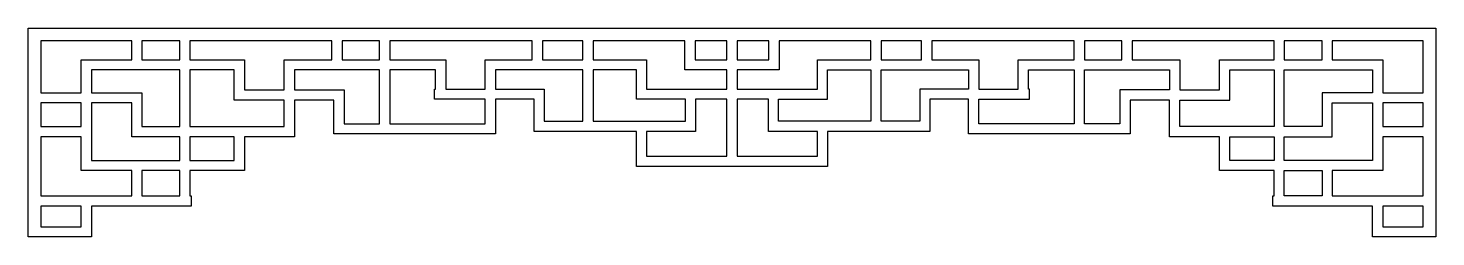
# Model space of a CAD drawing. Header units: centimetres. Extents: x -14 to -1.5, y -7 to -5.1.
import ezdxf

# ---------------------------------------------------------------- set-up
doc = ezdxf.new("R2010")
doc.units = ezdxf.units.CM
doc.header["$MEASUREMENT"] = 0
doc.layers.add('layer 1', color=7, linetype='Continuous')

msp = doc.modelspace()

# ---------------------------------------------------------------- linework, layer by layer
at = {"layer": 'layer 1', "color": 250, "lineweight": 30}
for points, knots in [([(-7.72783, -5.0947), (-7.72783, -5.0947), (-7.81859, -5.0947), (-7.81859, -5.0947), (-7.81859, -5.0947), (-7.81859, -5.0947), (-9.01152, -5.0947), (-9.01152, -5.0947), (-9.01152, -5.0947), (-9.01152, -5.0947), (-9.10228, -5.0947), (-9.10228, -5.0947), (-9.10228, -5.0947), (-9.10228, -5.0947), (-10.82425, -5.0947), (-10.82425, -5.0947), (-10.82425, -5.0947), (-10.82425, -5.0947), (-10.91501, -5.0947), (-10.91501, -5.0947), (-10.91501, -5.0947), (-10.91501, -5.0947), (-12.60432, -5.0947), (-12.60432, -5.0947), (-12.60432, -5.0947), (-12.60432, -5.0947), (-12.69508, -5.0947), (-12.69508, -5.0947), (-12.69508, -5.0947), (-12.69508, -5.0947), (-13.93344, -5.0947), (-13.93344, -5.0947), (-13.93344, -5.0947), (-13.93344, -5.0947), (-14.04689, -5.0947), (-14.04689, -5.0947), (-14.04689, -5.0947), (-14.04689, -5.0947), (-14.04689, -5.20815), (-14.04689, -5.20815), (-14.04689, -5.20815), (-14.04689, -5.20815), (-14.04689, -6.86449), (-14.04689, -6.86449), (-14.04689, -6.86449), (-14.04689, -6.86449), (-14.04689, -6.95525), (-14.04689, -6.95525), (-14.04689, -6.95525), (-14.04689, -6.95525), (-13.93344, -6.95525), (-13.93344, -6.95525), (-13.93344, -6.95525), (-13.93344, -6.95525), (-13.57325, -6.95525), (-13.57325, -6.95525), (-13.57325, -6.95525), (-13.57325, -6.95525), (-13.54562, -6.95525), (-13.54562, -6.95525), (-13.54562, -6.95525), (-13.54562, -6.95525), (-13.48249, -6.95525), (-13.48249, -6.95525), (-13.48249, -6.95525), (-13.48249, -6.95525), (-13.48249, -6.68024), (-13.48249, -6.68024), (-13.48249, -6.68024), (-13.48249, -6.68024), (-12.59297, -6.68024), (-12.59297, -6.68024), (-12.59297, -6.68024), (-12.59297, -6.68024), (-12.59297, -6.58948), (-12.59297, -6.58948), (-12.59297, -6.58948), (-12.59297, -6.58948), (-12.60432, -6.58948), (-12.60432, -6.58948), (-12.60432, -6.58948), (-12.60432, -6.58948), (-12.60432, -6.36499), (-12.60432, -6.36499), (-12.60432, -6.36499), (-12.60432, -6.36499), (-12.21027, -6.36499), (-12.21027, -6.36499), (-12.21027, -6.36499), (-12.21027, -6.36499), (-12.11951, -6.36499), (-12.11951, -6.36499), (-12.11951, -6.36499), (-12.11951, -6.36499), (-12.11951, -6.27423), (-12.11951, -6.27423), (-12.11951, -6.27423), (-12.11951, -6.27423), (-12.11951, -6.06315), (-12.11951, -6.06315), (-12.11951, -6.06315), (-12.11951, -6.06315), (-11.67288, -6.06315), (-11.67288, -6.06315), (-11.67288, -6.06315), (-11.67288, -6.06315), (-11.67288, -6.03372), (-11.67288, -6.03372), (-11.67288, -6.03372), (-11.67288, -6.03372), (-11.67288, -5.97239), (-11.67288, -5.97239), (-11.67288, -5.97239), (-11.67288, -5.97239), (-11.67288, -5.73578), (-11.67288, -5.73578), (-11.67288, -5.73578), (-11.67288, -5.73578), (-11.3211, -5.73578), (-11.3211, -5.73578), (-11.3211, -5.73578), (-11.3211, -5.73578), (-11.3211, -5.94709), (-11.3211, -5.94709), (-11.3211, -5.94709), (-11.3211, -5.94709), (-11.3211, -6.02133), (-11.3211, -6.02133), (-11.3211, -6.02133), (-11.3211, -6.02133), (-11.3211, -6.03785), (-11.3211, -6.03785), (-11.3211, -6.03785), (-11.3211, -6.03785), (-10.91501, -6.03785), (-10.91501, -6.03785), (-10.91501, -6.03785), (-10.91501, -6.03785), (-10.82425, -6.03785), (-10.82425, -6.03785), (-10.82425, -6.03785), (-10.82425, -6.03785), (-9.88229, -6.03785), (-9.88229, -6.03785), (-9.88229, -6.03785), (-9.88229, -6.03785), (-9.88229, -6.03372), (-9.88229, -6.03372), (-9.88229, -6.03372), (-9.88229, -6.03372), (-9.88229, -5.94709), (-9.88229, -5.94709), (-9.88229, -5.94709), (-9.88229, -5.94709), (-9.88229, -5.72908), (-9.88229, -5.72908), (-9.88229, -5.72908), (-9.88229, -5.72908), (-9.5369, -5.72908), (-9.5369, -5.72908), (-9.5369, -5.72908), (-9.5369, -5.72908), (-9.5369, -5.92387), (-9.5369, -5.92387), (-9.5369, -5.92387), (-9.5369, -5.92387), (-9.5369, -6.01463), (-9.5369, -6.01463), (-9.5369, -6.01463), (-9.5369, -6.01463), (-9.44614, -6.01463), (-9.44614, -6.01463), (-9.44614, -6.01463), (-9.12909, -6.01463), (-8.94876, -6.01463), (-8.625, -6.01463), (-8.625, -6.01463), (-8.625, -6.01463), (-8.625, -6.23594), (-8.625, -6.23594), (-8.625, -6.23594), (-8.625, -6.23594), (-8.625, -6.31019), (-8.625, -6.31019), (-8.625, -6.31019), (-8.625, -6.31019), (-8.625, -6.3267), (-8.625, -6.3267), (-8.625, -6.3267), (-8.625, -6.3267), (-7.81859, -6.3267), (-7.81859, -6.3267), (-7.81859, -6.3267), (-7.81859, -6.3267), (-7.77803, -6.3267), (-7.77803, -6.3267), (-7.77803, -6.3267), (-7.77803, -6.3267), (-7.76838, -6.3267), (-7.76838, -6.3267), (-7.76838, -6.3267), (-7.76838, -6.3267), (-7.72783, -6.3267), (-7.72783, -6.3267), (-7.72783, -6.3267), (-7.72783, -6.3267), (-6.92142, -6.3267), (-6.92142, -6.3267), (-6.92142, -6.3267), (-6.92142, -6.3267), (-6.92142, -6.31019), (-6.92142, -6.31019), (-6.92142, -6.31019), (-6.92142, -6.31019), (-6.92142, -6.23594), (-6.92142, -6.23594), (-6.92142, -6.23594), (-6.92142, -6.23594), (-6.92142, -6.01463), (-6.92142, -6.01463), (-6.92142, -6.01463), (-6.59765, -6.01463), (-6.41732, -6.01463), (-6.10027, -6.01463), (-6.10027, -6.01463), (-6.10027, -6.01463), (-6.00951, -6.01463), (-6.00951, -6.01463), (-6.00951, -6.01463), (-6.00951, -6.01463), (-6.00951, -5.92387), (-6.00951, -5.92387), (-6.00951, -5.92387), (-6.00951, -5.92387), (-6.00951, -5.72908), (-6.00951, -5.72908), (-6.00951, -5.72908), (-6.00951, -5.72908), (-5.66413, -5.72908), (-5.66413, -5.72908), (-5.66413, -5.72908), (-5.66413, -5.72908), (-5.66413, -5.94709), (-5.66413, -5.94709), (-5.66413, -5.94709), (-5.66413, -5.94709), (-5.66413, -6.03372), (-5.66413, -6.03372), (-5.66413, -6.03372), (-5.66413, -6.03372), (-5.66413, -6.03785), (-5.66413, -6.03785), (-5.66413, -6.03785), (-5.18452, -6.03785), (-4.70492, -6.03785), (-4.22532, -6.03785), (-4.22532, -6.03785), (-4.22532, -6.03785), (-4.22532, -6.02133), (-4.22532, -6.02133), (-4.22532, -6.02133), (-4.22532, -6.02133), (-4.22532, -5.94709), (-4.22532, -5.94709), (-4.22532, -5.94709), (-4.22532, -5.94709), (-4.22532, -5.73578), (-4.22532, -5.73578), (-4.22532, -5.73578), (-4.22532, -5.73578), (-3.87354, -5.73578), (-3.87354, -5.73578), (-3.87354, -5.73578), (-3.87354, -5.73578), (-3.87354, -5.97239), (-3.87354, -5.97239), (-3.87354, -5.97239), (-3.87354, -5.97239), (-3.87354, -6.03372), (-3.87354, -6.03372), (-3.87354, -6.03372), (-3.87354, -6.03372), (-3.87354, -6.06315), (-3.87354, -6.06315), (-3.87354, -6.06315), (-3.87354, -6.06315), (-3.4269, -6.06315), (-3.4269, -6.06315), (-3.4269, -6.06315), (-3.4269, -6.06315), (-3.4269, -6.27423), (-3.4269, -6.27423), (-3.4269, -6.27423), (-3.4269, -6.27423), (-3.4269, -6.36499), (-3.4269, -6.36499), (-3.4269, -6.36499), (-3.4269, -6.36499), (-3.33614, -6.36499), (-3.33614, -6.36499), (-3.33614, -6.36499), (-3.33614, -6.36499), (-2.94209, -6.36499), (-2.94209, -6.36499), (-2.94209, -6.36499), (-2.94209, -6.36499), (-2.94209, -6.58948), (-2.94209, -6.58948), (-2.94209, -6.58948), (-2.94209, -6.58948), (-2.95344, -6.58948), (-2.95344, -6.58948), (-2.95344, -6.58948), (-2.95344, -6.58948), (-2.95344, -6.68024), (-2.95344, -6.68024), (-2.95344, -6.68024), (-2.95344, -6.68024), (-2.06393, -6.68024), (-2.06393, -6.68024), (-2.06393, -6.68024), (-2.06393, -6.68024), (-2.06393, -6.95525), (-2.06393, -6.95525), (-2.06393, -6.95525), (-2.06393, -6.95525), (-2.00079, -6.95525), (-2.00079, -6.95525), (-2.00079, -6.95525), (-2.00079, -6.95525), (-1.97317, -6.95525), (-1.97317, -6.95525), (-1.97317, -6.95525), (-1.97317, -6.95525), (-1.61298, -6.95525), (-1.61298, -6.95525), (-1.61298, -6.95525), (-1.61298, -6.95525), (-1.49953, -6.95525), (-1.49953, -6.95525), (-1.49953, -6.95525), (-1.49953, -6.95525), (-1.49953, -6.86449), (-1.49953, -6.86449), (-1.49953, -6.86449), (-1.49953, -6.86449), (-1.49953, -5.20815), (-1.49953, -5.20815), (-1.49953, -5.20815), (-1.49953, -5.20815), (-1.49953, -5.0947), (-1.49953, -5.0947), (-1.49953, -5.0947), (-1.49953, -5.0947), (-1.61298, -5.0947), (-1.61298, -5.0947), (-1.61298, -5.0947), (-1.61298, -5.0947), (-2.85134, -5.0947), (-2.85134, -5.0947), (-2.85134, -5.0947), (-2.85134, -5.0947), (-2.94209, -5.0947), (-2.94209, -5.0947), (-2.94209, -5.0947), (-2.94209, -5.0947), (-4.6314, -5.0947), (-4.6314, -5.0947), (-4.6314, -5.0947), (-4.6314, -5.0947), (-4.72216, -5.0947), (-4.72216, -5.0947), (-4.72216, -5.0947), (-4.72216, -5.0947), (-6.44413, -5.0947), (-6.44413, -5.0947), (-6.44413, -5.0947), (-6.44413, -5.0947), (-6.53489, -5.0947), (-6.53489, -5.0947), (-6.53489, -5.0947), (-6.53489, -5.0947), (-7.72783, -5.0947), (-7.72783, -5.0947)], [0, 0, 0, 0, 0.01030928, 0.01030928, 0.01030928, 0.01030928, 0.02061856, 0.02061856, 0.02061856, 0.02061856, 0.03092784, 0.03092784, 0.03092784, 0.03092784, 0.04123711, 0.04123711, 0.04123711, 0.04123711, 0.05154639, 0.05154639, 0.05154639, 0.05154639, 0.06185567, 0.06185567, 0.06185567, 0.06185567, 0.07216495, 0.07216495, 0.07216495, 0.07216495, 0.08247423, 0.08247423, 0.08247423, 0.08247423, 0.09278351, 0.09278351, 0.09278351, 0.09278351, 0.10309278, 0.10309278, 0.10309278, 0.10309278, 0.11340206, 0.11340206, 0.11340206, 0.11340206, 0.12371134, 0.12371134, 0.12371134, 0.12371134, 0.13402062, 0.13402062, 0.13402062, 0.13402062, 0.1443299, 0.1443299, 0.1443299, 0.1443299, 0.15463918, 0.15463918, 0.15463918, 0.15463918, 0.16494845, 0.16494845, 0.16494845, 0.16494845, 0.17525773, 0.17525773, 0.17525773, 0.17525773, 0.18556701, 0.18556701, 0.18556701, 0.18556701, 0.19587629, 0.19587629, 0.19587629, 0.19587629, 0.20618557, 0.20618557, 0.20618557, 0.20618557, 0.21649485, 0.21649485, 0.21649485, 0.21649485, 0.22680412, 0.22680412, 0.22680412, 0.22680412, 0.2371134, 0.2371134, 0.2371134, 0.2371134, 0.24742268, 0.24742268, 0.24742268, 0.24742268, 0.25773196, 0.25773196, 0.25773196, 0.25773196, 0.26804124, 0.26804124, 0.26804124, 0.26804124, 0.27835052, 0.27835052, 0.27835052, 0.27835052, 0.28865979, 0.28865979, 0.28865979, 0.28865979, 0.29896907, 0.29896907, 0.29896907, 0.29896907, 0.30927835, 0.30927835, 0.30927835, 0.30927835, 0.31958763, 0.31958763, 0.31958763, 0.31958763, 0.32989691, 0.32989691, 0.32989691, 0.32989691, 0.34020619, 0.34020619, 0.34020619, 0.34020619, 0.35051546, 0.35051546, 0.35051546, 0.35051546, 0.36082474, 0.36082474, 0.36082474, 0.36082474, 0.37113402, 0.37113402, 0.37113402, 0.37113402, 0.3814433, 0.3814433, 0.3814433, 0.3814433, 0.39175258, 0.39175258, 0.39175258, 0.39175258, 0.40206186, 0.40206186, 0.40206186, 0.40206186, 0.41237113, 0.41237113, 0.41237113, 0.41237113, 0.42268041, 0.42268041, 0.42268041, 0.42268041, 0.43298969, 0.43298969, 0.43298969, 0.43298969, 0.44329897, 0.44329897, 0.44329897, 0.44329897, 0.45360825, 0.45360825, 0.45360825, 0.45360825, 0.46391753, 0.46391753, 0.46391753, 0.46391753, 0.4742268, 0.4742268, 0.4742268, 0.4742268, 0.48453608, 0.48453608, 0.48453608, 0.48453608, 0.49484536, 0.49484536, 0.49484536, 0.49484536, 0.50515464, 0.50515464, 0.50515464, 0.50515464, 0.51546392, 0.51546392, 0.51546392, 0.51546392, 0.5257732, 0.5257732, 0.5257732, 0.5257732, 0.53608247, 0.53608247, 0.53608247, 0.53608247, 0.54639175, 0.54639175, 0.54639175, 0.54639175, 0.55670103, 0.55670103, 0.55670103, 0.55670103, 0.56701031, 0.56701031, 0.56701031, 0.56701031, 0.57731959, 0.57731959, 0.57731959, 0.57731959, 0.58762887, 0.58762887, 0.58762887, 0.58762887, 0.59793814, 0.59793814, 0.59793814, 0.59793814, 0.60824742, 0.60824742, 0.60824742, 0.60824742, 0.6185567, 0.6185567, 0.6185567, 0.6185567, 0.62886598, 0.62886598, 0.62886598, 0.62886598, 0.63917526, 0.63917526, 0.63917526, 0.63917526, 0.64948454, 0.64948454, 0.64948454, 0.64948454, 0.65979381, 0.65979381, 0.65979381, 0.65979381, 0.67010309, 0.67010309, 0.67010309, 0.67010309, 0.68041237, 0.68041237, 0.68041237, 0.68041237, 0.69072165, 0.69072165, 0.69072165, 0.69072165, 0.70103093, 0.70103093, 0.70103093, 0.70103093, 0.71134021, 0.71134021, 0.71134021, 0.71134021, 0.72164948, 0.72164948, 0.72164948, 0.72164948, 0.73195876, 0.73195876, 0.73195876, 0.73195876, 0.74226804, 0.74226804, 0.74226804, 0.74226804, 0.75257732, 0.75257732, 0.75257732, 0.75257732, 0.7628866, 0.7628866, 0.7628866, 0.7628866, 0.77319588, 0.77319588, 0.77319588, 0.77319588, 0.78350515, 0.78350515, 0.78350515, 0.78350515, 0.79381443, 0.79381443, 0.79381443, 0.79381443, 0.80412371, 0.80412371, 0.80412371, 0.80412371, 0.81443299, 0.81443299, 0.81443299, 0.81443299, 0.82474227, 0.82474227, 0.82474227, 0.82474227, 0.83505155, 0.83505155, 0.83505155, 0.83505155, 0.84536082, 0.84536082, 0.84536082, 0.84536082, 0.8556701, 0.8556701, 0.8556701, 0.8556701, 0.86597938, 0.86597938, 0.86597938, 0.86597938, 0.87628866, 0.87628866, 0.87628866, 0.87628866, 0.88659794, 0.88659794, 0.88659794, 0.88659794, 0.89690722, 0.89690722, 0.89690722, 0.89690722, 0.90721649, 0.90721649, 0.90721649, 0.90721649, 0.91752577, 0.91752577, 0.91752577, 0.91752577, 0.92783505, 0.92783505, 0.92783505, 0.92783505, 0.93814433, 0.93814433, 0.93814433, 0.93814433, 0.94845361, 0.94845361, 0.94845361, 0.94845361, 0.95876289, 0.95876289, 0.95876289, 0.95876289, 0.96907216, 0.96907216, 0.96907216, 0.96907216, 0.97938144, 0.97938144, 0.97938144, 0.97938144, 1, 1, 1, 1]), ([(-13.93344, -5.67056), (-13.93344, -5.67056), (-13.93344, -5.20815), (-13.93344, -5.20815), (-13.93344, -5.20815), (-13.93344, -5.20815), (-13.12384, -5.20815), (-13.12384, -5.20815), (-13.12384, -5.20815), (-13.12384, -5.20815), (-13.12384, -5.37672), (-13.12384, -5.37672), (-13.12384, -5.37672), (-13.12384, -5.37672), (-13.48249, -5.37672), (-13.48249, -5.37672), (-13.48249, -5.37672), (-13.48249, -5.37672), (-13.57325, -5.37672), (-13.57325, -5.37672), (-13.57325, -5.37672), (-13.57325, -5.37672), (-13.57325, -5.46748), (-13.57325, -5.46748), (-13.57325, -5.46748), (-13.57325, -5.46748), (-13.57325, -5.67056), (-13.57325, -5.67056), (-13.57325, -5.67056), (-13.57325, -5.67056), (-13.93344, -5.67056), (-13.93344, -5.67056)], [0, 0, 0, 0, 0.11111111, 0.11111111, 0.11111111, 0.11111111, 0.22222222, 0.22222222, 0.22222222, 0.22222222, 0.33333333, 0.33333333, 0.33333333, 0.33333333, 0.44444444, 0.44444444, 0.44444444, 0.44444444, 0.55555556, 0.55555556, 0.55555556, 0.55555556, 0.66666667, 0.66666667, 0.66666667, 0.66666667, 0.77777778, 0.77777778, 0.77777778, 0.77777778, 1, 1, 1, 1]), ([(-13.03308, -5.20815), (-13.03308, -5.20815), (-12.69508, -5.20815), (-12.69508, -5.20815), (-12.69508, -5.20815), (-12.69508, -5.20815), (-12.69508, -5.37672), (-12.69508, -5.37672), (-12.69508, -5.37672), (-12.69508, -5.37672), (-13.03308, -5.37672), (-13.03308, -5.37672), (-13.03308, -5.37672), (-13.03308, -5.37672), (-13.03308, -5.20815), (-13.03308, -5.20815)], [0, 0, 0, 0, 0.2, 0.2, 0.2, 0.2, 0.4, 0.4, 0.4, 0.4, 0.6, 0.6, 0.6, 0.6, 1, 1, 1, 1]), ([(-12.60432, -5.20815), (-12.60432, -5.20815), (-11.33965, -5.20815), (-11.33965, -5.20815), (-11.33965, -5.20815), (-11.33965, -5.20815), (-11.33965, -5.37672), (-11.33965, -5.37672), (-11.33965, -5.37672), (-11.33965, -5.37672), (-11.67288, -5.37672), (-11.67288, -5.37672), (-11.67288, -5.37672), (-11.67288, -5.37672), (-11.76364, -5.37672), (-11.76364, -5.37672), (-11.76364, -5.37672), (-11.76364, -5.37672), (-11.76364, -5.46748), (-11.76364, -5.46748), (-11.76364, -5.46748), (-11.76364, -5.46748), (-11.76364, -5.64502), (-11.76364, -5.64502), (-11.76364, -5.64502), (-11.76364, -5.64502), (-12.11951, -5.64502), (-12.11951, -5.64502), (-12.11951, -5.64502), (-12.11951, -5.64502), (-12.11951, -5.46748), (-12.11951, -5.46748), (-12.11951, -5.46748), (-12.11951, -5.46748), (-12.11951, -5.37672), (-12.11951, -5.37672), (-12.11951, -5.37672), (-12.11951, -5.37672), (-12.21027, -5.37672), (-12.21027, -5.37672), (-12.21027, -5.37672), (-12.21027, -5.37672), (-12.60432, -5.37672), (-12.60432, -5.37672), (-12.60432, -5.37672), (-12.60432, -5.37672), (-12.60432, -5.20815), (-12.60432, -5.20815)], [0, 0, 0, 0, 0.07692308, 0.07692308, 0.07692308, 0.07692308, 0.15384615, 0.15384615, 0.15384615, 0.15384615, 0.23076923, 0.23076923, 0.23076923, 0.23076923, 0.30769231, 0.30769231, 0.30769231, 0.30769231, 0.38461538, 0.38461538, 0.38461538, 0.38461538, 0.46153846, 0.46153846, 0.46153846, 0.46153846, 0.53846154, 0.53846154, 0.53846154, 0.53846154, 0.61538462, 0.61538462, 0.61538462, 0.61538462, 0.69230769, 0.69230769, 0.69230769, 0.69230769, 0.76923077, 0.76923077, 0.76923077, 0.76923077, 0.84615385, 0.84615385, 0.84615385, 0.84615385, 1, 1, 1, 1]), ([(-11.24889, -5.20815), (-11.24889, -5.20815), (-10.91501, -5.20815), (-10.91501, -5.20815), (-10.91501, -5.20815), (-10.91501, -5.20815), (-10.91501, -5.37672), (-10.91501, -5.37672), (-10.91501, -5.37672), (-10.91501, -5.37672), (-11.24889, -5.37672), (-11.24889, -5.37672), (-11.24889, -5.37672), (-11.24889, -5.37672), (-11.24889, -5.20815), (-11.24889, -5.20815)], [0, 0, 0, 0, 0.2, 0.2, 0.2, 0.2, 0.4, 0.4, 0.4, 0.4, 0.6, 0.6, 0.6, 0.6, 1, 1, 1, 1]), ([(-10.82425, -5.20815), (-10.82425, -5.20815), (-9.5534, -5.20815), (-9.5534, -5.20815), (-9.5534, -5.20815), (-9.5534, -5.20815), (-9.5534, -5.37672), (-9.5534, -5.37672), (-9.5534, -5.37672), (-9.5534, -5.37672), (-9.88229, -5.37672), (-9.88229, -5.37672), (-9.88229, -5.37672), (-9.88229, -5.37672), (-9.97305, -5.37672), (-9.97305, -5.37672), (-9.97305, -5.37672), (-9.97305, -5.37672), (-9.97305, -5.46748), (-9.97305, -5.46748), (-9.97305, -5.46748), (-9.97305, -5.46748), (-9.97305, -5.63832), (-9.97305, -5.63832), (-9.97305, -5.63832), (-9.97305, -5.63832), (-10.32483, -5.63832), (-10.32483, -5.63832), (-10.32483, -5.63832), (-10.32483, -5.63832), (-10.32483, -5.46748), (-10.32483, -5.46748), (-10.32483, -5.46748), (-10.32483, -5.46748), (-10.32483, -5.37672), (-10.32483, -5.37672), (-10.32483, -5.37672), (-10.32483, -5.37672), (-10.41558, -5.37672), (-10.41558, -5.37672), (-10.41558, -5.37672), (-10.41558, -5.37672), (-10.82425, -5.37672), (-10.82425, -5.37672), (-10.82425, -5.37672), (-10.82425, -5.37672), (-10.82425, -5.20815), (-10.82425, -5.20815)], [0, 0, 0, 0, 0.07692308, 0.07692308, 0.07692308, 0.07692308, 0.15384615, 0.15384615, 0.15384615, 0.15384615, 0.23076923, 0.23076923, 0.23076923, 0.23076923, 0.30769231, 0.30769231, 0.30769231, 0.30769231, 0.38461538, 0.38461538, 0.38461538, 0.38461538, 0.46153846, 0.46153846, 0.46153846, 0.46153846, 0.53846154, 0.53846154, 0.53846154, 0.53846154, 0.61538462, 0.61538462, 0.61538462, 0.61538462, 0.69230769, 0.69230769, 0.69230769, 0.69230769, 0.76923077, 0.76923077, 0.76923077, 0.76923077, 0.84615385, 0.84615385, 0.84615385, 0.84615385, 1, 1, 1, 1]), ([(-9.46264, -5.20815), (-9.46264, -5.20815), (-9.10228, -5.20815), (-9.10228, -5.20815), (-9.10228, -5.20815), (-9.10228, -5.20815), (-9.10228, -5.37672), (-9.10228, -5.37672), (-9.10228, -5.37672), (-9.10228, -5.37672), (-9.46264, -5.37672), (-9.46264, -5.37672), (-9.46264, -5.37672), (-9.46264, -5.37672), (-9.46264, -5.20815), (-9.46264, -5.20815)], [0, 0, 0, 0, 0.2, 0.2, 0.2, 0.2, 0.4, 0.4, 0.4, 0.4, 0.6, 0.6, 0.6, 0.6, 1, 1, 1, 1]), ([(-9.01152, -5.20815), (-9.01152, -5.20815), (-8.19304, -5.20815), (-8.19304, -5.20815), (-8.19304, -5.20815), (-8.19304, -5.20815), (-8.19304, -5.37672), (-8.19304, -5.37672), (-8.19304, -5.37672), (-8.19304, -5.37672), (-8.19304, -5.4077), (-8.19304, -5.4077), (-8.19304, -5.4077), (-8.19304, -5.4077), (-8.19304, -5.46748), (-8.19304, -5.46748), (-8.19304, -5.46748), (-8.19304, -5.46748), (-7.81859, -5.46748), (-7.81859, -5.46748), (-7.81859, -5.46748), (-7.81859, -5.46748), (-7.81859, -5.63832), (-7.81859, -5.63832), (-7.81859, -5.63832), (-7.81859, -5.63832), (-8.53424, -5.63832), (-8.53424, -5.63832), (-8.53424, -5.63832), (-8.53424, -5.63832), (-8.53424, -5.46748), (-8.53424, -5.46748), (-8.53424, -5.46748), (-8.53424, -5.46748), (-8.53424, -5.37672), (-8.53424, -5.37672), (-8.53424, -5.37672), (-8.53424, -5.37672), (-8.625, -5.37672), (-8.625, -5.37672), (-8.625, -5.37672), (-8.625, -5.37672), (-9.01152, -5.37672), (-9.01152, -5.37672), (-9.01152, -5.37672), (-9.01152, -5.37672), (-9.01152, -5.20815), (-9.01152, -5.20815)], [0, 0, 0, 0, 0.07692308, 0.07692308, 0.07692308, 0.07692308, 0.15384615, 0.15384615, 0.15384615, 0.15384615, 0.23076923, 0.23076923, 0.23076923, 0.23076923, 0.30769231, 0.30769231, 0.30769231, 0.30769231, 0.38461538, 0.38461538, 0.38461538, 0.38461538, 0.46153846, 0.46153846, 0.46153846, 0.46153846, 0.53846154, 0.53846154, 0.53846154, 0.53846154, 0.61538462, 0.61538462, 0.61538462, 0.61538462, 0.69230769, 0.69230769, 0.69230769, 0.69230769, 0.76923077, 0.76923077, 0.76923077, 0.76923077, 0.84615385, 0.84615385, 0.84615385, 0.84615385, 1, 1, 1, 1]), ([(-8.10228, -5.20815), (-8.10228, -5.20815), (-7.81859, -5.20815), (-7.81859, -5.20815), (-7.81859, -5.20815), (-7.81859, -5.20815), (-7.81859, -5.37672), (-7.81859, -5.37672), (-7.81859, -5.37672), (-7.81859, -5.37672), (-8.10228, -5.37672), (-8.10228, -5.37672), (-8.10228, -5.37672), (-8.10228, -5.37672), (-8.10228, -5.20815), (-8.10228, -5.20815)], [0, 0, 0, 0, 0.2, 0.2, 0.2, 0.2, 0.4, 0.4, 0.4, 0.4, 0.6, 0.6, 0.6, 0.6, 1, 1, 1, 1]), ([(-7.72783, -5.63832), (-7.72783, -5.63832), (-7.72783, -5.46748), (-7.72783, -5.46748), (-7.72783, -5.46748), (-7.72783, -5.46748), (-7.35338, -5.46748), (-7.35338, -5.46748), (-7.35338, -5.46748), (-7.35338, -5.46748), (-7.35338, -5.4077), (-7.35338, -5.4077), (-7.35338, -5.4077), (-7.35338, -5.4077), (-7.35338, -5.37672), (-7.35338, -5.37672), (-7.35338, -5.37672), (-7.35338, -5.37672), (-7.35338, -5.20815), (-7.35338, -5.20815), (-7.35338, -5.20815), (-7.35338, -5.20815), (-6.53489, -5.20815), (-6.53489, -5.20815), (-6.53489, -5.20815), (-6.53489, -5.20815), (-6.53489, -5.37672), (-6.53489, -5.37672), (-6.53489, -5.37672), (-6.53489, -5.37672), (-6.92142, -5.37672), (-6.92142, -5.37672), (-6.92142, -5.37672), (-6.92142, -5.37672), (-7.01218, -5.37672), (-7.01218, -5.37672), (-7.01218, -5.37672), (-7.01218, -5.37672), (-7.01218, -5.46748), (-7.01218, -5.46748), (-7.01218, -5.46748), (-7.01218, -5.46748), (-7.01218, -5.63832), (-7.01218, -5.63832), (-7.01218, -5.63832), (-7.01218, -5.63832), (-7.72783, -5.63832), (-7.72783, -5.63832)], [0, 0, 0, 0, 0.07692308, 0.07692308, 0.07692308, 0.07692308, 0.15384615, 0.15384615, 0.15384615, 0.15384615, 0.23076923, 0.23076923, 0.23076923, 0.23076923, 0.30769231, 0.30769231, 0.30769231, 0.30769231, 0.38461538, 0.38461538, 0.38461538, 0.38461538, 0.46153846, 0.46153846, 0.46153846, 0.46153846, 0.53846154, 0.53846154, 0.53846154, 0.53846154, 0.61538462, 0.61538462, 0.61538462, 0.61538462, 0.69230769, 0.69230769, 0.69230769, 0.69230769, 0.76923077, 0.76923077, 0.76923077, 0.76923077, 0.84615385, 0.84615385, 0.84615385, 0.84615385, 1, 1, 1, 1]), ([(-7.72783, -5.37672), (-7.72783, -5.37672), (-7.72783, -5.20815), (-7.72783, -5.20815), (-7.72783, -5.20815), (-7.72783, -5.20815), (-7.44414, -5.20815), (-7.44414, -5.20815), (-7.44414, -5.20815), (-7.44414, -5.20815), (-7.44414, -5.37672), (-7.44414, -5.37672), (-7.44414, -5.37672), (-7.44414, -5.37672), (-7.72783, -5.37672), (-7.72783, -5.37672)], [0, 0, 0, 0, 0.2, 0.2, 0.2, 0.2, 0.4, 0.4, 0.4, 0.4, 0.6, 0.6, 0.6, 0.6, 1, 1, 1, 1]), ([(-6.44413, -5.20815), (-6.44413, -5.20815), (-6.08378, -5.20815), (-6.08378, -5.20815), (-6.08378, -5.20815), (-6.08378, -5.20815), (-6.08378, -5.37672), (-6.08378, -5.37672), (-6.08378, -5.37672), (-6.08378, -5.37672), (-6.44413, -5.37672), (-6.44413, -5.37672), (-6.44413, -5.37672), (-6.44413, -5.37672), (-6.44413, -5.20815), (-6.44413, -5.20815)], [0, 0, 0, 0, 0.2, 0.2, 0.2, 0.2, 0.4, 0.4, 0.4, 0.4, 0.6, 0.6, 0.6, 0.6, 1, 1, 1, 1]), ([(-5.99302, -5.20815), (-5.99302, -5.20815), (-4.72216, -5.20815), (-4.72216, -5.20815), (-4.72216, -5.20815), (-4.72216, -5.20815), (-4.72216, -5.37672), (-4.72216, -5.37672), (-4.72216, -5.37672), (-4.72216, -5.37672), (-5.13083, -5.37672), (-5.13083, -5.37672), (-5.13083, -5.37672), (-5.13083, -5.37672), (-5.22159, -5.37672), (-5.22159, -5.37672), (-5.22159, -5.37672), (-5.22159, -5.37672), (-5.22159, -5.46748), (-5.22159, -5.46748), (-5.22159, -5.46748), (-5.22159, -5.46748), (-5.22159, -5.63832), (-5.22159, -5.63832), (-5.22159, -5.63832), (-5.22159, -5.63832), (-5.57337, -5.63832), (-5.57337, -5.63832), (-5.57337, -5.63832), (-5.57337, -5.63832), (-5.57337, -5.46748), (-5.57337, -5.46748), (-5.57337, -5.46748), (-5.57337, -5.46748), (-5.57337, -5.37672), (-5.57337, -5.37672), (-5.57337, -5.37672), (-5.57337, -5.37672), (-5.66413, -5.37672), (-5.66413, -5.37672), (-5.66413, -5.37672), (-5.66413, -5.37672), (-5.99302, -5.37672), (-5.99302, -5.37672), (-5.99302, -5.37672), (-5.99302, -5.37672), (-5.99302, -5.20815), (-5.99302, -5.20815)], [0, 0, 0, 0, 0.07692308, 0.07692308, 0.07692308, 0.07692308, 0.15384615, 0.15384615, 0.15384615, 0.15384615, 0.23076923, 0.23076923, 0.23076923, 0.23076923, 0.30769231, 0.30769231, 0.30769231, 0.30769231, 0.38461538, 0.38461538, 0.38461538, 0.38461538, 0.46153846, 0.46153846, 0.46153846, 0.46153846, 0.53846154, 0.53846154, 0.53846154, 0.53846154, 0.61538462, 0.61538462, 0.61538462, 0.61538462, 0.69230769, 0.69230769, 0.69230769, 0.69230769, 0.76923077, 0.76923077, 0.76923077, 0.76923077, 0.84615385, 0.84615385, 0.84615385, 0.84615385, 1, 1, 1, 1]), ([(-4.6314, -5.20815), (-4.6314, -5.20815), (-4.29753, -5.20815), (-4.29753, -5.20815), (-4.29753, -5.20815), (-4.29753, -5.20815), (-4.29753, -5.37672), (-4.29753, -5.37672), (-4.29753, -5.37672), (-4.29753, -5.37672), (-4.6314, -5.37672), (-4.6314, -5.37672), (-4.6314, -5.37672), (-4.6314, -5.37672), (-4.6314, -5.20815), (-4.6314, -5.20815)], [0, 0, 0, 0, 0.2, 0.2, 0.2, 0.2, 0.4, 0.4, 0.4, 0.4, 0.6, 0.6, 0.6, 0.6, 1, 1, 1, 1]), ([(-4.20677, -5.20815), (-4.20677, -5.20815), (-2.94209, -5.20815), (-2.94209, -5.20815), (-2.94209, -5.20815), (-2.94209, -5.20815), (-2.94209, -5.37672), (-2.94209, -5.37672), (-2.94209, -5.37672), (-2.94209, -5.37672), (-3.33614, -5.37672), (-3.33614, -5.37672), (-3.33614, -5.37672), (-3.33614, -5.37672), (-3.4269, -5.37672), (-3.4269, -5.37672), (-3.4269, -5.37672), (-3.4269, -5.37672), (-3.4269, -5.46748), (-3.4269, -5.46748), (-3.4269, -5.46748), (-3.4269, -5.46748), (-3.4269, -5.64502), (-3.4269, -5.64502), (-3.4269, -5.64502), (-3.4269, -5.64502), (-3.78278, -5.64502), (-3.78278, -5.64502), (-3.78278, -5.64502), (-3.78278, -5.64502), (-3.78278, -5.46748), (-3.78278, -5.46748), (-3.78278, -5.46748), (-3.78278, -5.46748), (-3.78278, -5.37672), (-3.78278, -5.37672), (-3.78278, -5.37672), (-3.78278, -5.37672), (-3.87354, -5.37672), (-3.87354, -5.37672), (-3.87354, -5.37672), (-3.87354, -5.37672), (-4.20677, -5.37672), (-4.20677, -5.37672), (-4.20677, -5.37672), (-4.20677, -5.37672), (-4.20677, -5.20815), (-4.20677, -5.20815)], [0, 0, 0, 0, 0.07692308, 0.07692308, 0.07692308, 0.07692308, 0.15384615, 0.15384615, 0.15384615, 0.15384615, 0.23076923, 0.23076923, 0.23076923, 0.23076923, 0.30769231, 0.30769231, 0.30769231, 0.30769231, 0.38461538, 0.38461538, 0.38461538, 0.38461538, 0.46153846, 0.46153846, 0.46153846, 0.46153846, 0.53846154, 0.53846154, 0.53846154, 0.53846154, 0.61538462, 0.61538462, 0.61538462, 0.61538462, 0.69230769, 0.69230769, 0.69230769, 0.69230769, 0.76923077, 0.76923077, 0.76923077, 0.76923077, 0.84615385, 0.84615385, 0.84615385, 0.84615385, 1, 1, 1, 1]), ([(-2.85134, -5.20815), (-2.85134, -5.20815), (-2.51333, -5.20815), (-2.51333, -5.20815), (-2.51333, -5.20815), (-2.51333, -5.20815), (-2.51333, -5.37672), (-2.51333, -5.37672), (-2.51333, -5.37672), (-2.51333, -5.37672), (-2.85134, -5.37672), (-2.85134, -5.37672), (-2.85134, -5.37672), (-2.85134, -5.37672), (-2.85134, -5.20815), (-2.85134, -5.20815)], [0, 0, 0, 0, 0.2, 0.2, 0.2, 0.2, 0.4, 0.4, 0.4, 0.4, 0.6, 0.6, 0.6, 0.6, 1, 1, 1, 1]), ([(-2.42257, -5.20815), (-2.42257, -5.20815), (-1.61298, -5.20815), (-1.61298, -5.20815), (-1.61298, -5.20815), (-1.61298, -5.20815), (-1.61298, -5.67056), (-1.61298, -5.67056), (-1.61298, -5.67056), (-1.61298, -5.67056), (-1.97317, -5.67056), (-1.97317, -5.67056), (-1.97317, -5.67056), (-1.97317, -5.67056), (-1.97317, -5.46748), (-1.97317, -5.46748), (-1.97317, -5.46748), (-1.97317, -5.46748), (-1.97317, -5.37672), (-1.97317, -5.37672), (-1.97317, -5.37672), (-1.97317, -5.37672), (-2.06393, -5.37672), (-2.06393, -5.37672), (-2.06393, -5.37672), (-2.06393, -5.37672), (-2.42257, -5.37672), (-2.42257, -5.37672), (-2.42257, -5.37672), (-2.42257, -5.37672), (-2.42257, -5.20815), (-2.42257, -5.20815)], [0, 0, 0, 0, 0.11111111, 0.11111111, 0.11111111, 0.11111111, 0.22222222, 0.22222222, 0.22222222, 0.22222222, 0.33333333, 0.33333333, 0.33333333, 0.33333333, 0.44444444, 0.44444444, 0.44444444, 0.44444444, 0.55555556, 0.55555556, 0.55555556, 0.55555556, 0.66666667, 0.66666667, 0.66666667, 0.66666667, 0.77777778, 0.77777778, 0.77777778, 0.77777778, 1, 1, 1, 1]), ([(-12.69508, -5.97239), (-12.69508, -5.97239), (-13.03308, -5.97239), (-13.03308, -5.97239), (-13.03308, -5.97239), (-13.03308, -5.97239), (-13.03308, -5.76131), (-13.03308, -5.76131), (-13.03308, -5.76131), (-13.03308, -5.76131), (-13.03308, -5.69077), (-13.03308, -5.69077), (-13.03308, -5.69077), (-13.03308, -5.69077), (-13.03308, -5.67056), (-13.03308, -5.67056), (-13.03308, -5.67056), (-13.03308, -5.67056), (-13.48249, -5.67056), (-13.48249, -5.67056), (-13.48249, -5.67056), (-13.48249, -5.67056), (-13.48249, -5.46748), (-13.48249, -5.46748), (-13.48249, -5.46748), (-13.48249, -5.46748), (-12.69508, -5.46748), (-12.69508, -5.46748), (-12.69508, -5.46748), (-12.69508, -5.46748), (-12.69508, -5.97239), (-12.69508, -5.97239)], [0, 0, 0, 0, 0.11111111, 0.11111111, 0.11111111, 0.11111111, 0.22222222, 0.22222222, 0.22222222, 0.22222222, 0.33333333, 0.33333333, 0.33333333, 0.33333333, 0.44444444, 0.44444444, 0.44444444, 0.44444444, 0.55555556, 0.55555556, 0.55555556, 0.55555556, 0.66666667, 0.66666667, 0.66666667, 0.66666667, 0.77777778, 0.77777778, 0.77777778, 0.77777778, 1, 1, 1, 1]), ([(-12.21027, -5.64502), (-12.21027, -5.64502), (-12.21027, -5.7018), (-12.21027, -5.7018), (-12.21027, -5.7018), (-12.21027, -5.7018), (-12.21027, -5.73578), (-12.21027, -5.73578), (-12.21027, -5.73578), (-12.21027, -5.73578), (-11.76364, -5.73578), (-11.76364, -5.73578), (-11.76364, -5.73578), (-11.76364, -5.73578), (-11.76364, -5.97239), (-11.76364, -5.97239), (-11.76364, -5.97239), (-11.76364, -5.97239), (-12.60432, -5.97239), (-12.60432, -5.97239), (-12.60432, -5.97239), (-12.60432, -5.97239), (-12.60432, -5.46748), (-12.60432, -5.46748), (-12.60432, -5.46748), (-12.60432, -5.46748), (-12.21027, -5.46748), (-12.21027, -5.46748), (-12.21027, -5.46748), (-12.21027, -5.46748), (-12.21027, -5.64502), (-12.21027, -5.64502)], [0, 0, 0, 0, 0.11111111, 0.11111111, 0.11111111, 0.11111111, 0.22222222, 0.22222222, 0.22222222, 0.22222222, 0.33333333, 0.33333333, 0.33333333, 0.33333333, 0.44444444, 0.44444444, 0.44444444, 0.44444444, 0.55555556, 0.55555556, 0.55555556, 0.55555556, 0.66666667, 0.66666667, 0.66666667, 0.66666667, 0.77777778, 0.77777778, 0.77777778, 0.77777778, 1, 1, 1, 1]), ([(-11.23034, -5.94709), (-11.23034, -5.94709), (-11.23034, -5.73578), (-11.23034, -5.73578), (-11.23034, -5.73578), (-11.23034, -5.73578), (-11.23034, -5.69077), (-11.23034, -5.69077), (-11.23034, -5.69077), (-11.23034, -5.69077), (-11.23034, -5.64502), (-11.23034, -5.64502), (-11.23034, -5.64502), (-11.23034, -5.64502), (-11.67288, -5.64502), (-11.67288, -5.64502), (-11.67288, -5.64502), (-11.67288, -5.64502), (-11.67288, -5.46748), (-11.67288, -5.46748), (-11.67288, -5.46748), (-11.67288, -5.46748), (-10.91501, -5.46748), (-10.91501, -5.46748), (-10.91501, -5.46748), (-10.91501, -5.46748), (-10.91501, -5.94709), (-10.91501, -5.94709), (-10.91501, -5.94709), (-10.91501, -5.94709), (-11.23034, -5.94709), (-11.23034, -5.94709)], [0, 0, 0, 0, 0.11111111, 0.11111111, 0.11111111, 0.11111111, 0.22222222, 0.22222222, 0.22222222, 0.22222222, 0.33333333, 0.33333333, 0.33333333, 0.33333333, 0.44444444, 0.44444444, 0.44444444, 0.44444444, 0.55555556, 0.55555556, 0.55555556, 0.55555556, 0.66666667, 0.66666667, 0.66666667, 0.66666667, 0.77777778, 0.77777778, 0.77777778, 0.77777778, 1, 1, 1, 1]), ([(-9.97305, -5.94709), (-9.97305, -5.94709), (-10.82425, -5.94709), (-10.82425, -5.94709), (-10.82425, -5.94709), (-10.82425, -5.94709), (-10.82425, -5.46748), (-10.82425, -5.46748), (-10.82425, -5.46748), (-10.82425, -5.46748), (-10.41558, -5.46748), (-10.41558, -5.46748), (-10.41558, -5.46748), (-10.41558, -5.46748), (-10.41558, -5.63832), (-10.41558, -5.63832), (-10.41558, -5.63832), (-10.41558, -5.63832), (-10.42608, -5.63832), (-10.42608, -5.63832), (-10.42608, -5.63832), (-10.42608, -5.63832), (-10.42608, -5.72908), (-10.42608, -5.72908), (-10.42608, -5.72908), (-10.42608, -5.72908), (-9.97305, -5.72908), (-9.97305, -5.72908), (-9.97305, -5.72908), (-9.97305, -5.72908), (-9.97305, -5.94709), (-9.97305, -5.94709)], [0, 0, 0, 0, 0.11111111, 0.11111111, 0.11111111, 0.11111111, 0.22222222, 0.22222222, 0.22222222, 0.22222222, 0.33333333, 0.33333333, 0.33333333, 0.33333333, 0.44444444, 0.44444444, 0.44444444, 0.44444444, 0.55555556, 0.55555556, 0.55555556, 0.55555556, 0.66666667, 0.66666667, 0.66666667, 0.66666667, 0.77777778, 0.77777778, 0.77777778, 0.77777778, 1, 1, 1, 1]), ([(-9.44614, -5.92387), (-9.44614, -5.92387), (-9.44614, -5.72908), (-9.44614, -5.72908), (-9.44614, -5.72908), (-9.44614, -5.72908), (-9.44614, -5.68406), (-9.44614, -5.68406), (-9.44614, -5.68406), (-9.44614, -5.68406), (-9.44614, -5.63832), (-9.44614, -5.63832), (-9.44614, -5.63832), (-9.44614, -5.63832), (-9.88229, -5.63832), (-9.88229, -5.63832), (-9.88229, -5.63832), (-9.88229, -5.63832), (-9.88229, -5.46748), (-9.88229, -5.46748), (-9.88229, -5.46748), (-9.88229, -5.46748), (-9.10228, -5.46748), (-9.10228, -5.46748), (-9.10228, -5.46748), (-9.10228, -5.46748), (-9.10228, -5.92387), (-9.10228, -5.92387), (-9.10228, -5.92387), (-9.10228, -5.92387), (-9.44614, -5.92387), (-9.44614, -5.92387)], [0, 0, 0, 0, 0.11111111, 0.11111111, 0.11111111, 0.11111111, 0.22222222, 0.22222222, 0.22222222, 0.22222222, 0.33333333, 0.33333333, 0.33333333, 0.33333333, 0.44444444, 0.44444444, 0.44444444, 0.44444444, 0.55555556, 0.55555556, 0.55555556, 0.55555556, 0.66666667, 0.66666667, 0.66666667, 0.66666667, 0.77777778, 0.77777778, 0.77777778, 0.77777778, 1, 1, 1, 1]), ([(-8.18885, -5.92387), (-8.18885, -5.92387), (-9.01152, -5.92387), (-9.01152, -5.92387), (-9.01152, -5.92387), (-9.01152, -5.92387), (-9.01152, -5.46748), (-9.01152, -5.46748), (-9.01152, -5.46748), (-9.01152, -5.46748), (-8.625, -5.46748), (-8.625, -5.46748), (-8.625, -5.46748), (-8.625, -5.46748), (-8.625, -5.63832), (-8.625, -5.63832), (-8.625, -5.63832), (-8.625, -5.63832), (-8.625, -5.70729), (-8.625, -5.70729), (-8.625, -5.70729), (-8.625, -5.70729), (-8.625, -5.72908), (-8.625, -5.72908), (-8.625, -5.72908), (-8.625, -5.72908), (-8.18885, -5.72908), (-8.18885, -5.72908), (-8.18885, -5.72908), (-8.18885, -5.72908), (-8.18885, -5.92387), (-8.18885, -5.92387)], [0, 0, 0, 0, 0.11111111, 0.11111111, 0.11111111, 0.11111111, 0.22222222, 0.22222222, 0.22222222, 0.22222222, 0.33333333, 0.33333333, 0.33333333, 0.33333333, 0.44444444, 0.44444444, 0.44444444, 0.44444444, 0.55555556, 0.55555556, 0.55555556, 0.55555556, 0.66666667, 0.66666667, 0.66666667, 0.66666667, 0.77777778, 0.77777778, 0.77777778, 0.77777778, 1, 1, 1, 1]), ([(-7.35756, -5.92387), (-7.35756, -5.92387), (-6.53489, -5.92387), (-6.53489, -5.92387), (-6.53489, -5.92387), (-6.53489, -5.92387), (-6.53489, -5.46748), (-6.53489, -5.46748), (-6.53489, -5.46748), (-6.53489, -5.46748), (-6.92142, -5.46748), (-6.92142, -5.46748), (-6.92142, -5.46748), (-6.92142, -5.46748), (-6.92142, -5.63832), (-6.92142, -5.63832), (-6.92142, -5.63832), (-6.92142, -5.63832), (-6.92142, -5.70729), (-6.92142, -5.70729), (-6.92142, -5.70729), (-6.92142, -5.70729), (-6.92142, -5.72908), (-6.92142, -5.72908), (-6.92142, -5.72908), (-6.92142, -5.72908), (-7.35756, -5.72908), (-7.35756, -5.72908), (-7.35756, -5.72908), (-7.35756, -5.72908), (-7.35756, -5.92387), (-7.35756, -5.92387)], [0, 0, 0, 0, 0.11111111, 0.11111111, 0.11111111, 0.11111111, 0.22222222, 0.22222222, 0.22222222, 0.22222222, 0.33333333, 0.33333333, 0.33333333, 0.33333333, 0.44444444, 0.44444444, 0.44444444, 0.44444444, 0.55555556, 0.55555556, 0.55555556, 0.55555556, 0.66666667, 0.66666667, 0.66666667, 0.66666667, 0.77777778, 0.77777778, 0.77777778, 0.77777778, 1, 1, 1, 1]), ([(-6.10027, -5.92387), (-6.10027, -5.92387), (-6.10027, -5.72908), (-6.10027, -5.72908), (-6.10027, -5.72908), (-6.10027, -5.72908), (-6.10027, -5.68406), (-6.10027, -5.68406), (-6.10027, -5.68406), (-6.10027, -5.68406), (-6.10027, -5.63832), (-6.10027, -5.63832), (-6.10027, -5.63832), (-6.10027, -5.63832), (-5.66413, -5.63832), (-5.66413, -5.63832), (-5.66413, -5.63832), (-5.66413, -5.63832), (-5.66413, -5.46748), (-5.66413, -5.46748), (-5.66413, -5.46748), (-5.66413, -5.46748), (-6.44413, -5.46748), (-6.44413, -5.46748), (-6.44413, -5.46748), (-6.44413, -5.46748), (-6.44413, -5.92387), (-6.44413, -5.92387), (-6.44413, -5.92387), (-6.44413, -5.92387), (-6.10027, -5.92387), (-6.10027, -5.92387)], [0, 0, 0, 0, 0.11111111, 0.11111111, 0.11111111, 0.11111111, 0.22222222, 0.22222222, 0.22222222, 0.22222222, 0.33333333, 0.33333333, 0.33333333, 0.33333333, 0.44444444, 0.44444444, 0.44444444, 0.44444444, 0.55555556, 0.55555556, 0.55555556, 0.55555556, 0.66666667, 0.66666667, 0.66666667, 0.66666667, 0.77777778, 0.77777778, 0.77777778, 0.77777778, 1, 1, 1, 1]), ([(-5.57337, -5.94709), (-5.57337, -5.94709), (-4.72216, -5.94709), (-4.72216, -5.94709), (-4.72216, -5.94709), (-4.72216, -5.94709), (-4.72216, -5.46748), (-4.72216, -5.46748), (-4.72216, -5.46748), (-4.72216, -5.46748), (-5.13083, -5.46748), (-5.13083, -5.46748), (-5.13083, -5.46748), (-5.13083, -5.46748), (-5.13083, -5.63832), (-5.13083, -5.63832), (-5.13083, -5.63832), (-5.13083, -5.63832), (-5.12034, -5.63832), (-5.12034, -5.63832), (-5.12034, -5.63832), (-5.12034, -5.63832), (-5.12034, -5.72908), (-5.12034, -5.72908), (-5.12034, -5.72908), (-5.12034, -5.72908), (-5.57337, -5.72908), (-5.57337, -5.72908), (-5.57337, -5.72908), (-5.57337, -5.72908), (-5.57337, -5.94709), (-5.57337, -5.94709)], [0, 0, 0, 0, 0.11111111, 0.11111111, 0.11111111, 0.11111111, 0.22222222, 0.22222222, 0.22222222, 0.22222222, 0.33333333, 0.33333333, 0.33333333, 0.33333333, 0.44444444, 0.44444444, 0.44444444, 0.44444444, 0.55555556, 0.55555556, 0.55555556, 0.55555556, 0.66666667, 0.66666667, 0.66666667, 0.66666667, 0.77777778, 0.77777778, 0.77777778, 0.77777778, 1, 1, 1, 1]), ([(-4.31608, -5.94709), (-4.31608, -5.94709), (-4.31608, -5.73578), (-4.31608, -5.73578), (-4.31608, -5.73578), (-4.31608, -5.73578), (-4.31608, -5.69077), (-4.31608, -5.69077), (-4.31608, -5.69077), (-4.31608, -5.69077), (-4.31608, -5.64502), (-4.31608, -5.64502), (-4.31608, -5.64502), (-4.31608, -5.64502), (-3.87354, -5.64502), (-3.87354, -5.64502), (-3.87354, -5.64502), (-3.87354, -5.64502), (-3.87354, -5.46748), (-3.87354, -5.46748), (-3.87354, -5.46748), (-3.87354, -5.46748), (-4.6314, -5.46748), (-4.6314, -5.46748), (-4.6314, -5.46748), (-4.6314, -5.46748), (-4.6314, -5.94709), (-4.6314, -5.94709), (-4.6314, -5.94709), (-4.6314, -5.94709), (-4.31608, -5.94709), (-4.31608, -5.94709)], [0, 0, 0, 0, 0.11111111, 0.11111111, 0.11111111, 0.11111111, 0.22222222, 0.22222222, 0.22222222, 0.22222222, 0.33333333, 0.33333333, 0.33333333, 0.33333333, 0.44444444, 0.44444444, 0.44444444, 0.44444444, 0.55555556, 0.55555556, 0.55555556, 0.55555556, 0.66666667, 0.66666667, 0.66666667, 0.66666667, 0.77777778, 0.77777778, 0.77777778, 0.77777778, 1, 1, 1, 1]), ([(-3.33614, -5.64502), (-3.33614, -5.64502), (-3.33614, -5.7018), (-3.33614, -5.7018), (-3.33614, -5.7018), (-3.33614, -5.7018), (-3.33614, -5.73578), (-3.33614, -5.73578), (-3.33614, -5.73578), (-3.33614, -5.73578), (-3.78278, -5.73578), (-3.78278, -5.73578), (-3.78278, -5.73578), (-3.78278, -5.73578), (-3.78278, -5.97239), (-3.78278, -5.97239), (-3.78278, -5.97239), (-3.78278, -5.97239), (-2.94209, -5.97239), (-2.94209, -5.97239), (-2.94209, -5.97239), (-2.94209, -5.97239), (-2.94209, -5.46748), (-2.94209, -5.46748), (-2.94209, -5.46748), (-2.94209, -5.46748), (-3.33614, -5.46748), (-3.33614, -5.46748), (-3.33614, -5.46748), (-3.33614, -5.46748), (-3.33614, -5.64502), (-3.33614, -5.64502)], [0, 0, 0, 0, 0.11111111, 0.11111111, 0.11111111, 0.11111111, 0.22222222, 0.22222222, 0.22222222, 0.22222222, 0.33333333, 0.33333333, 0.33333333, 0.33333333, 0.44444444, 0.44444444, 0.44444444, 0.44444444, 0.55555556, 0.55555556, 0.55555556, 0.55555556, 0.66666667, 0.66666667, 0.66666667, 0.66666667, 0.77777778, 0.77777778, 0.77777778, 0.77777778, 1, 1, 1, 1]), ([(-2.85134, -5.97239), (-2.85134, -5.97239), (-2.51333, -5.97239), (-2.51333, -5.97239), (-2.51333, -5.97239), (-2.51333, -5.97239), (-2.51333, -5.76131), (-2.51333, -5.76131), (-2.51333, -5.76131), (-2.51333, -5.76131), (-2.51333, -5.69077), (-2.51333, -5.69077), (-2.51333, -5.69077), (-2.51333, -5.69077), (-2.51333, -5.67056), (-2.51333, -5.67056), (-2.51333, -5.67056), (-2.51333, -5.67056), (-2.06393, -5.67056), (-2.06393, -5.67056), (-2.06393, -5.67056), (-2.06393, -5.67056), (-2.06393, -5.46748), (-2.06393, -5.46748), (-2.06393, -5.46748), (-2.06393, -5.46748), (-2.85134, -5.46748), (-2.85134, -5.46748), (-2.85134, -5.46748), (-2.85134, -5.46748), (-2.85134, -5.97239), (-2.85134, -5.97239)], [0, 0, 0, 0, 0.11111111, 0.11111111, 0.11111111, 0.11111111, 0.22222222, 0.22222222, 0.22222222, 0.22222222, 0.33333333, 0.33333333, 0.33333333, 0.33333333, 0.44444444, 0.44444444, 0.44444444, 0.44444444, 0.55555556, 0.55555556, 0.55555556, 0.55555556, 0.66666667, 0.66666667, 0.66666667, 0.66666667, 0.77777778, 0.77777778, 0.77777778, 0.77777778, 1, 1, 1, 1]), ([(-13.93344, -5.97239), (-13.93344, -5.97239), (-13.93344, -5.76131), (-13.93344, -5.76131), (-13.93344, -5.76131), (-13.93344, -5.76131), (-13.57325, -5.76131), (-13.57325, -5.76131), (-13.57325, -5.76131), (-13.57325, -5.76131), (-13.57325, -5.97239), (-13.57325, -5.97239), (-13.57325, -5.97239), (-13.57325, -5.97239), (-13.93344, -5.97239), (-13.93344, -5.97239)], [0, 0, 0, 0, 0.2, 0.2, 0.2, 0.2, 0.4, 0.4, 0.4, 0.4, 0.6, 0.6, 0.6, 0.6, 1, 1, 1, 1]), ([(-13.12384, -6.02133), (-13.12384, -6.02133), (-13.12384, -6.06315), (-13.12384, -6.06315), (-13.12384, -6.06315), (-13.12384, -6.06315), (-12.69508, -6.06315), (-12.69508, -6.06315), (-12.69508, -6.06315), (-12.69508, -6.06315), (-12.69508, -6.27423), (-12.69508, -6.27423), (-12.69508, -6.27423), (-12.69508, -6.27423), (-13.48249, -6.27423), (-13.48249, -6.27423), (-13.48249, -6.27423), (-13.48249, -6.27423), (-13.48249, -5.76131), (-13.48249, -5.76131), (-13.48249, -5.76131), (-13.48249, -5.76131), (-13.12384, -5.76131), (-13.12384, -5.76131), (-13.12384, -5.76131), (-13.12384, -5.76131), (-13.12384, -5.97239), (-13.12384, -5.97239), (-13.12384, -5.97239), (-13.12384, -5.97239), (-13.12384, -6.02133), (-13.12384, -6.02133)], [0, 0, 0, 0, 0.11111111, 0.11111111, 0.11111111, 0.11111111, 0.22222222, 0.22222222, 0.22222222, 0.22222222, 0.33333333, 0.33333333, 0.33333333, 0.33333333, 0.44444444, 0.44444444, 0.44444444, 0.44444444, 0.55555556, 0.55555556, 0.55555556, 0.55555556, 0.66666667, 0.66666667, 0.66666667, 0.66666667, 0.77777778, 0.77777778, 0.77777778, 0.77777778, 1, 1, 1, 1]), ([(-7.81859, -5.72908), (-7.81859, -5.72908), (-7.81859, -6.23594), (-7.81859, -6.23594), (-7.81859, -6.23594), (-7.81859, -6.23594), (-8.53424, -6.23594), (-8.53424, -6.23594), (-8.53424, -6.23594), (-8.53424, -6.23594), (-8.53424, -6.01463), (-8.53424, -6.01463), (-8.53424, -6.01463), (-8.53424, -6.01463), (-8.09809, -6.01463), (-8.09809, -6.01463), (-8.09809, -6.01463), (-8.09809, -6.01463), (-8.09809, -5.99811), (-8.09809, -5.99811), (-8.09809, -5.99811), (-8.09809, -5.99811), (-8.09809, -5.92387), (-8.09809, -5.92387), (-8.09809, -5.92387), (-8.09809, -5.92387), (-8.09809, -5.72908), (-8.09809, -5.72908), (-8.09809, -5.72908), (-8.09809, -5.72908), (-7.81859, -5.72908), (-7.81859, -5.72908)], [0, 0, 0, 0, 0.11111111, 0.11111111, 0.11111111, 0.11111111, 0.22222222, 0.22222222, 0.22222222, 0.22222222, 0.33333333, 0.33333333, 0.33333333, 0.33333333, 0.44444444, 0.44444444, 0.44444444, 0.44444444, 0.55555556, 0.55555556, 0.55555556, 0.55555556, 0.66666667, 0.66666667, 0.66666667, 0.66666667, 0.77777778, 0.77777778, 0.77777778, 0.77777778, 1, 1, 1, 1]), ([(-7.72783, -6.23594), (-7.72783, -6.23594), (-7.72783, -5.72908), (-7.72783, -5.72908), (-7.72783, -5.72908), (-7.72783, -5.72908), (-7.44832, -5.72908), (-7.44832, -5.72908), (-7.44832, -5.72908), (-7.44832, -5.72908), (-7.44832, -5.92387), (-7.44832, -5.92387), (-7.44832, -5.92387), (-7.44832, -5.92387), (-7.44832, -5.99811), (-7.44832, -5.99811), (-7.44832, -5.99811), (-7.44832, -5.99811), (-7.44832, -6.01463), (-7.44832, -6.01463), (-7.44832, -6.01463), (-7.44832, -6.01463), (-7.01218, -6.01463), (-7.01218, -6.01463), (-7.01218, -6.01463), (-7.01218, -6.01463), (-7.01218, -6.23594), (-7.01218, -6.23594), (-7.01218, -6.23594), (-7.01218, -6.23594), (-7.72783, -6.23594), (-7.72783, -6.23594)], [0, 0, 0, 0, 0.11111111, 0.11111111, 0.11111111, 0.11111111, 0.22222222, 0.22222222, 0.22222222, 0.22222222, 0.33333333, 0.33333333, 0.33333333, 0.33333333, 0.44444444, 0.44444444, 0.44444444, 0.44444444, 0.55555556, 0.55555556, 0.55555556, 0.55555556, 0.66666667, 0.66666667, 0.66666667, 0.66666667, 0.77777778, 0.77777778, 0.77777778, 0.77777778, 1, 1, 1, 1]), ([(-2.42257, -6.02133), (-2.42257, -6.02133), (-2.42257, -6.06315), (-2.42257, -6.06315), (-2.42257, -6.06315), (-2.42257, -6.06315), (-2.85134, -6.06315), (-2.85134, -6.06315), (-2.85134, -6.06315), (-2.85134, -6.06315), (-2.85134, -6.27423), (-2.85134, -6.27423), (-2.85134, -6.27423), (-2.85134, -6.27423), (-2.06393, -6.27423), (-2.06393, -6.27423), (-2.06393, -6.27423), (-2.06393, -6.27423), (-2.06393, -5.76131), (-2.06393, -5.76131), (-2.06393, -5.76131), (-2.06393, -5.76131), (-2.42257, -5.76131), (-2.42257, -5.76131), (-2.42257, -5.76131), (-2.42257, -5.76131), (-2.42257, -5.97239), (-2.42257, -5.97239), (-2.42257, -5.97239), (-2.42257, -5.97239), (-2.42257, -6.02133), (-2.42257, -6.02133)], [0, 0, 0, 0, 0.11111111, 0.11111111, 0.11111111, 0.11111111, 0.22222222, 0.22222222, 0.22222222, 0.22222222, 0.33333333, 0.33333333, 0.33333333, 0.33333333, 0.44444444, 0.44444444, 0.44444444, 0.44444444, 0.55555556, 0.55555556, 0.55555556, 0.55555556, 0.66666667, 0.66666667, 0.66666667, 0.66666667, 0.77777778, 0.77777778, 0.77777778, 0.77777778, 1, 1, 1, 1]), ([(-1.61298, -5.76131), (-1.61298, -5.76131), (-1.61298, -5.97239), (-1.61298, -5.97239), (-1.61298, -5.97239), (-1.61298, -5.97239), (-1.97317, -5.97239), (-1.97317, -5.97239), (-1.97317, -5.97239), (-1.97317, -5.97239), (-1.97317, -5.76131), (-1.97317, -5.76131), (-1.97317, -5.76131), (-1.97317, -5.76131), (-1.61298, -5.76131), (-1.61298, -5.76131)], [0, 0, 0, 0, 0.2, 0.2, 0.2, 0.2, 0.4, 0.4, 0.4, 0.4, 0.6, 0.6, 0.6, 0.6, 1, 1, 1, 1]), ([(-13.93344, -6.58948), (-13.93344, -6.58948), (-13.93344, -6.06315), (-13.93344, -6.06315), (-13.93344, -6.06315), (-13.93344, -6.06315), (-13.57325, -6.06315), (-13.57325, -6.06315), (-13.57325, -6.06315), (-13.57325, -6.06315), (-13.57325, -6.27423), (-13.57325, -6.27423), (-13.57325, -6.27423), (-13.57325, -6.27423), (-13.57325, -6.36499), (-13.57325, -6.36499), (-13.57325, -6.36499), (-13.57325, -6.36499), (-13.48249, -6.36499), (-13.48249, -6.36499), (-13.48249, -6.36499), (-13.48249, -6.36499), (-13.12384, -6.36499), (-13.12384, -6.36499), (-13.12384, -6.36499), (-13.12384, -6.36499), (-13.12384, -6.58948), (-13.12384, -6.58948), (-13.12384, -6.58948), (-13.12384, -6.58948), (-13.93344, -6.58948), (-13.93344, -6.58948)], [0, 0, 0, 0, 0.11111111, 0.11111111, 0.11111111, 0.11111111, 0.22222222, 0.22222222, 0.22222222, 0.22222222, 0.33333333, 0.33333333, 0.33333333, 0.33333333, 0.44444444, 0.44444444, 0.44444444, 0.44444444, 0.55555556, 0.55555556, 0.55555556, 0.55555556, 0.66666667, 0.66666667, 0.66666667, 0.66666667, 0.77777778, 0.77777778, 0.77777778, 0.77777778, 1, 1, 1, 1]), ([(-12.21027, -6.27423), (-12.21027, -6.27423), (-12.60432, -6.27423), (-12.60432, -6.27423), (-12.60432, -6.27423), (-12.60432, -6.27423), (-12.60432, -6.06315), (-12.60432, -6.06315), (-12.60432, -6.06315), (-12.60432, -6.06315), (-12.21027, -6.06315), (-12.21027, -6.06315), (-12.21027, -6.06315), (-12.21027, -6.06315), (-12.21027, -6.27423), (-12.21027, -6.27423)], [0, 0, 0, 0, 0.2, 0.2, 0.2, 0.2, 0.4, 0.4, 0.4, 0.4, 0.6, 0.6, 0.6, 0.6, 1, 1, 1, 1]), ([(-3.33614, -6.27423), (-3.33614, -6.27423), (-2.94209, -6.27423), (-2.94209, -6.27423), (-2.94209, -6.27423), (-2.94209, -6.27423), (-2.94209, -6.06315), (-2.94209, -6.06315), (-2.94209, -6.06315), (-2.94209, -6.06315), (-3.33614, -6.06315), (-3.33614, -6.06315), (-3.33614, -6.06315), (-3.33614, -6.06315), (-3.33614, -6.27423), (-3.33614, -6.27423)], [0, 0, 0, 0, 0.2, 0.2, 0.2, 0.2, 0.4, 0.4, 0.4, 0.4, 0.6, 0.6, 0.6, 0.6, 1, 1, 1, 1]), ([(-1.61298, -6.06315), (-1.61298, -6.06315), (-1.61298, -6.58948), (-1.61298, -6.58948), (-1.61298, -6.58948), (-1.61298, -6.58948), (-2.42257, -6.58948), (-2.42257, -6.58948), (-2.42257, -6.58948), (-2.42257, -6.58948), (-2.42257, -6.36499), (-2.42257, -6.36499), (-2.42257, -6.36499), (-2.42257, -6.36499), (-2.06393, -6.36499), (-2.06393, -6.36499), (-2.06393, -6.36499), (-2.06393, -6.36499), (-1.97317, -6.36499), (-1.97317, -6.36499), (-1.97317, -6.36499), (-1.97317, -6.36499), (-1.97317, -6.27423), (-1.97317, -6.27423), (-1.97317, -6.27423), (-1.97317, -6.27423), (-1.97317, -6.06315), (-1.97317, -6.06315), (-1.97317, -6.06315), (-1.97317, -6.06315), (-1.61298, -6.06315), (-1.61298, -6.06315)], [0, 0, 0, 0, 0.11111111, 0.11111111, 0.11111111, 0.11111111, 0.22222222, 0.22222222, 0.22222222, 0.22222222, 0.33333333, 0.33333333, 0.33333333, 0.33333333, 0.44444444, 0.44444444, 0.44444444, 0.44444444, 0.55555556, 0.55555556, 0.55555556, 0.55555556, 0.66666667, 0.66666667, 0.66666667, 0.66666667, 0.77777778, 0.77777778, 0.77777778, 0.77777778, 1, 1, 1, 1]), ([(-13.03308, -6.36499), (-13.03308, -6.36499), (-12.69508, -6.36499), (-12.69508, -6.36499), (-12.69508, -6.36499), (-12.69508, -6.36499), (-12.69508, -6.58948), (-12.69508, -6.58948), (-12.69508, -6.58948), (-12.69508, -6.58948), (-13.03308, -6.58948), (-13.03308, -6.58948), (-13.03308, -6.58948), (-13.03308, -6.58948), (-13.03308, -6.36499), (-13.03308, -6.36499)], [0, 0, 0, 0, 0.2, 0.2, 0.2, 0.2, 0.4, 0.4, 0.4, 0.4, 0.6, 0.6, 0.6, 0.6, 1, 1, 1, 1]), ([(-2.51333, -6.36499), (-2.51333, -6.36499), (-2.85134, -6.36499), (-2.85134, -6.36499), (-2.85134, -6.36499), (-2.85134, -6.36499), (-2.85134, -6.58948), (-2.85134, -6.58948), (-2.85134, -6.58948), (-2.85134, -6.58948), (-2.51333, -6.58948), (-2.51333, -6.58948), (-2.51333, -6.58948), (-2.51333, -6.58948), (-2.51333, -6.36499), (-2.51333, -6.36499)], [0, 0, 0, 0, 0.2, 0.2, 0.2, 0.2, 0.4, 0.4, 0.4, 0.4, 0.6, 0.6, 0.6, 0.6, 1, 1, 1, 1]), ([(-13.93344, -6.86449), (-13.93344, -6.86449), (-13.93344, -6.68024), (-13.93344, -6.68024), (-13.93344, -6.68024), (-13.93344, -6.68024), (-13.57325, -6.68024), (-13.57325, -6.68024), (-13.57325, -6.68024), (-13.57325, -6.68024), (-13.57325, -6.86449), (-13.57325, -6.86449), (-13.57325, -6.86449), (-13.57325, -6.86449), (-13.93344, -6.86449), (-13.93344, -6.86449)], [0, 0, 0, 0, 0.2, 0.2, 0.2, 0.2, 0.4, 0.4, 0.4, 0.4, 0.6, 0.6, 0.6, 0.6, 1, 1, 1, 1]), ([(-1.61298, -6.68024), (-1.61298, -6.68024), (-1.61298, -6.86449), (-1.61298, -6.86449), (-1.61298, -6.86449), (-1.61298, -6.86449), (-1.97317, -6.86449), (-1.97317, -6.86449), (-1.97317, -6.86449), (-1.97317, -6.86449), (-1.97317, -6.68024), (-1.97317, -6.68024), (-1.97317, -6.68024), (-1.97317, -6.68024), (-1.61298, -6.68024), (-1.61298, -6.68024)], [0, 0, 0, 0, 0.2, 0.2, 0.2, 0.2, 0.4, 0.4, 0.4, 0.4, 0.6, 0.6, 0.6, 0.6, 1, 1, 1, 1])]:
    msp.add_open_spline(points, degree=3, knots=knots, dxfattribs=at)

doc.saveas('drawing.dxf')
